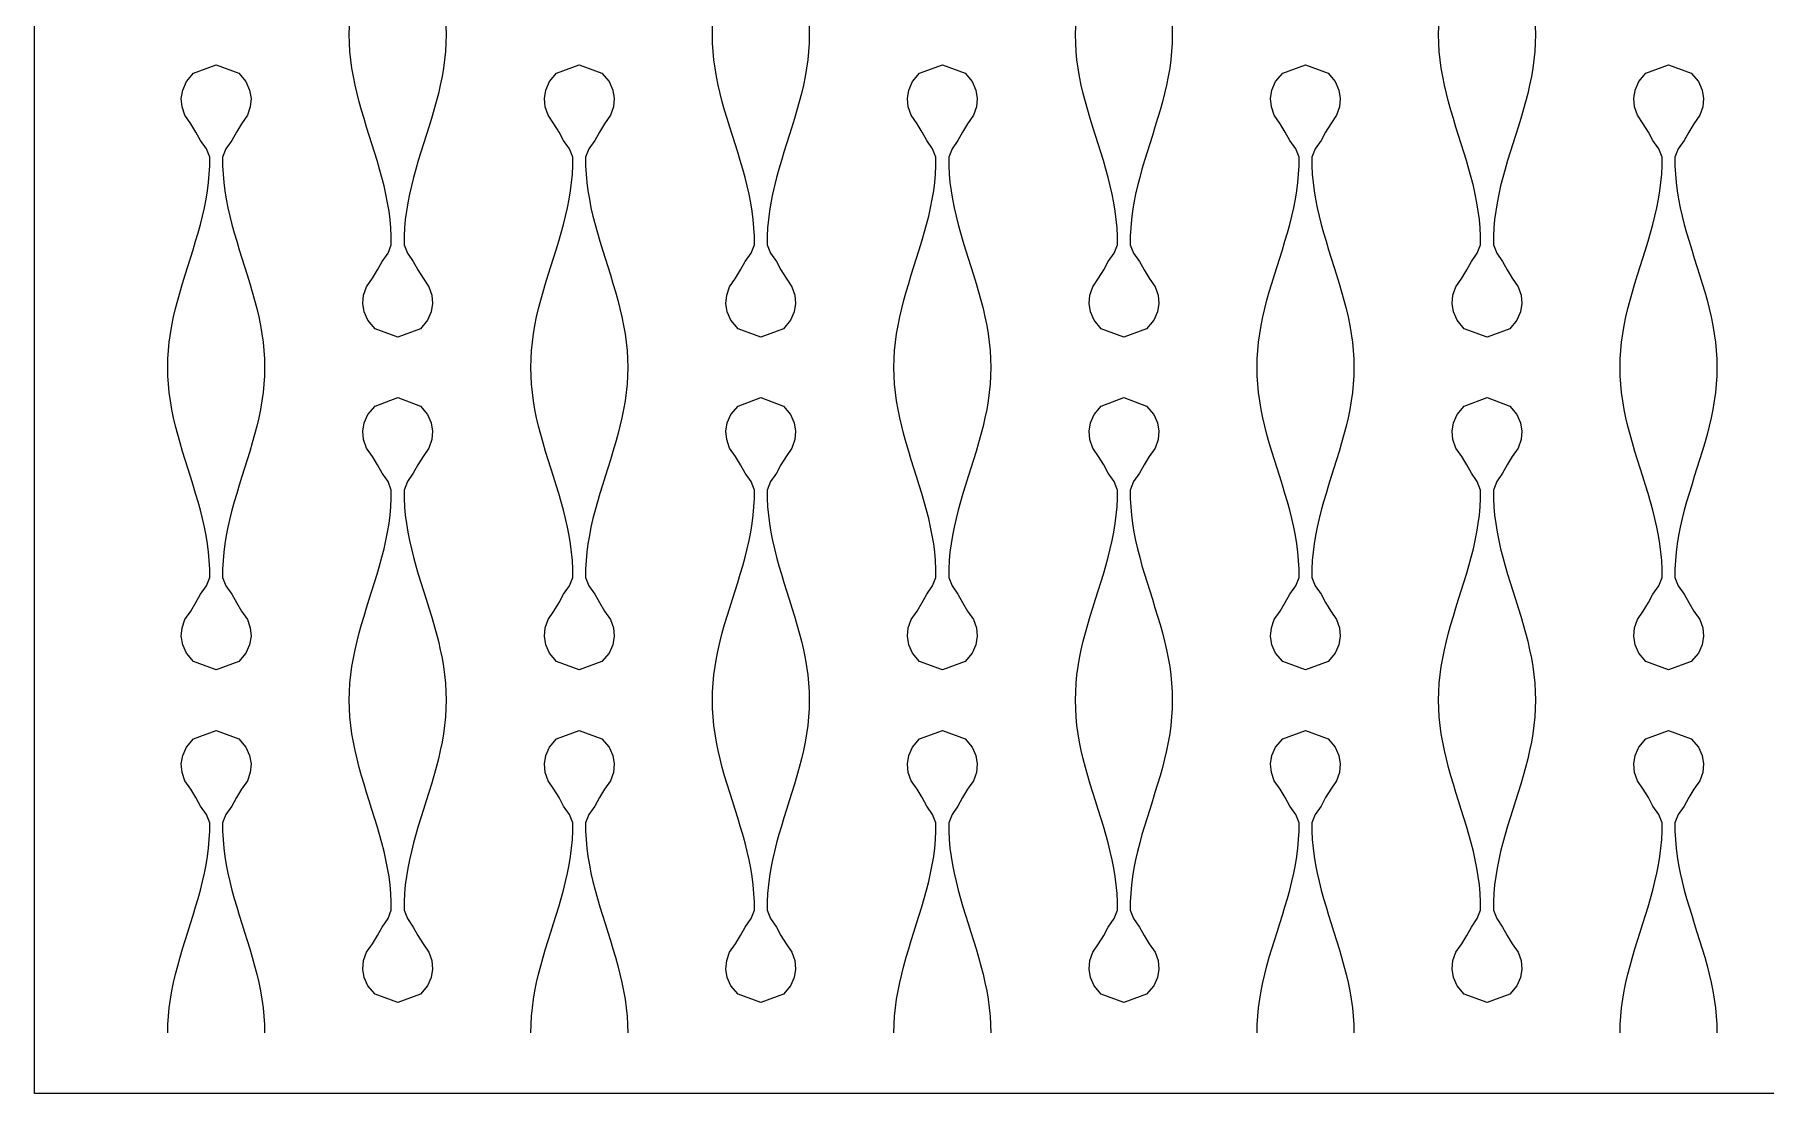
# Model space of a CAD drawing. Header units: millimetres. Extents: x 0 to 120, y 0 to 70.
# Drawn here: x 0 to 57.2, y 0 to 35 of the extents above; entities that cross this region are included whole.
import ezdxf

# ---------------------------------------------------------------- set-up
doc = ezdxf.new("R2010")
doc.units = ezdxf.units.MM
doc.layers.add('CUT', color=1, linetype='CONTINUOUS')

msp = doc.modelspace()

# ---------------------------------------------------------------- linework, layer by layer
at = {"layer": 'CUT'}
for points in [[(0, 70), (120, 70), (120, 0), (0, 0), (0, 70)], [(13.5944, 35.2778), (13.6, 35), (13.5944, 34.7222), (13.5778, 34.4444), (13.5504, 34.1667), (13.5126, 33.8889), (13.465, 33.6111), (13.4085, 33.3333), (13.3439, 33.0556), (13.2722, 32.7778), (13.1947, 32.5), (13.1124, 32.2222), (13.0269, 31.9444), (12.9394, 31.6667), (12.8513, 31.3889), (12.764, 31.1111), (12.679, 30.8333), (12.5976, 30.5556), (12.5211, 30.2778), (12.4508, 30), (12.3877, 29.7222), (12.3329, 29.4444), (12.2872, 29.1667), (12.2514, 28.8889), (12.2261, 28.6111), (12.2116, 28.3333), (12.2113, 28.0556), (12.3207, 27.7778), (12.5161, 27.5), (12.6671, 27.2222), (12.8361, 26.9444), (13.0306, 26.6667), (13.1274, 26.3889), (13.1513, 26.1111), (13.107, 25.8333), (12.9856, 25.5556), (12.7502, 25.2778), (12, 25), (12, 25), (11.2498, 25.2778), (11.0144, 25.5556), (10.893, 25.8333), (10.8487, 26.1111), (10.8726, 26.3889), (10.9694, 26.6667), (11.1639, 26.9444), (11.3329, 27.2222), (11.4839, 27.5), (11.6793, 27.7778), (11.7887, 28.0556), (11.7884, 28.3333), (11.7739, 28.6111), (11.7486, 28.8889), (11.7128, 29.1667), (11.6671, 29.4444), (11.6123, 29.7222), (11.5492, 30), (11.4789, 30.2778), (11.4024, 30.5556), (11.321, 30.8333), (11.236, 31.1111), (11.1487, 31.3889), (11.0606, 31.6667), (10.9731, 31.9444), (10.8876, 32.2222), (10.8053, 32.5), (10.7278, 32.7778), (10.6561, 33.0556), (10.5915, 33.3333), (10.535, 33.6111), (10.4874, 33.8889), (10.4496, 34.1667), (10.4222, 34.4444), (10.4056, 34.7222), (10.4, 35), (10.4056, 35.2778)], [(25.5944, 35.2778), (25.6, 35), (25.5944, 34.7222), (25.5778, 34.4444), (25.5504, 34.1667), (25.5126, 33.8889), (25.465, 33.6111), (25.4085, 33.3333), (25.3439, 33.0556), (25.2722, 32.7778), (25.1947, 32.5), (25.1124, 32.2222), (25.0269, 31.9444), (24.9394, 31.6667), (24.8513, 31.3889), (24.764, 31.1111), (24.679, 30.8333), (24.5976, 30.5556), (24.5211, 30.2778), (24.4508, 30), (24.3877, 29.7222), (24.3329, 29.4444), (24.2872, 29.1667), (24.2514, 28.8889), (24.2261, 28.6111), (24.2116, 28.3333), (24.2113, 28.0556), (24.3207, 27.7778), (24.5161, 27.5), (24.6671, 27.2222), (24.8361, 26.9444), (25.0306, 26.6667), (25.1274, 26.3889), (25.1513, 26.1111), (25.107, 25.8333), (24.9856, 25.5556), (24.7502, 25.2778), (24, 25), (24, 25), (23.2498, 25.2778), (23.0144, 25.5556), (22.893, 25.8333), (22.8487, 26.1111), (22.8726, 26.3889), (22.9694, 26.6667), (23.1639, 26.9444), (23.3329, 27.2222), (23.4839, 27.5), (23.6793, 27.7778), (23.7887, 28.0556), (23.7884, 28.3333), (23.7739, 28.6111), (23.7486, 28.8889), (23.7128, 29.1667), (23.6671, 29.4444), (23.6123, 29.7222), (23.5492, 30), (23.4789, 30.2778), (23.4024, 30.5556), (23.321, 30.8333), (23.236, 31.1111), (23.1487, 31.3889), (23.0606, 31.6667), (22.9731, 31.9444), (22.8876, 32.2222), (22.8053, 32.5), (22.7278, 32.7778), (22.6561, 33.0556), (22.5915, 33.3333), (22.535, 33.6111), (22.4874, 33.8889), (22.4496, 34.1667), (22.4222, 34.4444), (22.4056, 34.7222), (22.4, 35), (22.4056, 35.2778)], [(37.5944, 35.2778), (37.6, 35), (37.5944, 34.7222), (37.5778, 34.4444), (37.5504, 34.1667), (37.5126, 33.8889), (37.465, 33.6111), (37.4085, 33.3333), (37.3439, 33.0556), (37.2722, 32.7778), (37.1947, 32.5), (37.1124, 32.2222), (37.0269, 31.9444), (36.9394, 31.6667), (36.8513, 31.3889), (36.764, 31.1111), (36.679, 30.8333), (36.5976, 30.5556), (36.5211, 30.2778), (36.4508, 30), (36.3877, 29.7222), (36.3329, 29.4444), (36.2872, 29.1667), (36.2514, 28.8889), (36.2261, 28.6111), (36.2116, 28.3333), (36.2113, 28.0556), (36.3207, 27.7778), (36.5161, 27.5), (36.6671, 27.2222), (36.8361, 26.9444), (37.0306, 26.6667), (37.1274, 26.3889), (37.1513, 26.1111), (37.107, 25.8333), (36.9856, 25.5556), (36.7502, 25.2778), (36, 25), (36, 25), (35.2498, 25.2778), (35.0144, 25.5556), (34.893, 25.8333), (34.8487, 26.1111), (34.8726, 26.3889), (34.9694, 26.6667), (35.1639, 26.9444), (35.3329, 27.2222), (35.4839, 27.5), (35.6793, 27.7778), (35.7887, 28.0556), (35.7884, 28.3333), (35.7739, 28.6111), (35.7486, 28.8889), (35.7128, 29.1667), (35.6671, 29.4444), (35.6123, 29.7222), (35.5492, 30), (35.4789, 30.2778), (35.4024, 30.5556), (35.321, 30.8333), (35.236, 31.1111), (35.1487, 31.3889), (35.0606, 31.6667), (34.9731, 31.9444), (34.8876, 32.2222), (34.8053, 32.5), (34.7278, 32.7778), (34.6561, 33.0556), (34.5915, 33.3333), (34.535, 33.6111), (34.4874, 33.8889), (34.4496, 34.1667), (34.4222, 34.4444), (34.4056, 34.7222), (34.4, 35), (34.4056, 35.2778)], [(49.5944, 35.2778), (49.6, 35), (49.5944, 34.7222), (49.5778, 34.4444), (49.5504, 34.1667), (49.5126, 33.8889), (49.465, 33.6111), (49.4085, 33.3333), (49.3439, 33.0556), (49.2722, 32.7778), (49.1947, 32.5), (49.1124, 32.2222), (49.0269, 31.9444), (48.9394, 31.6667), (48.8513, 31.3889), (48.764, 31.1111), (48.679, 30.8333), (48.5976, 30.5556), (48.5211, 30.2778), (48.4508, 30), (48.3877, 29.7222), (48.3329, 29.4444), (48.2872, 29.1667), (48.2514, 28.8889), (48.2261, 28.6111), (48.2116, 28.3333), (48.2113, 28.0556), (48.3207, 27.7778), (48.5161, 27.5), (48.6671, 27.2222), (48.8361, 26.9444), (49.0306, 26.6667), (49.1274, 26.3889), (49.1513, 26.1111), (49.107, 25.8333), (48.9856, 25.5556), (48.7502, 25.2778), (48, 25), (48, 25), (47.2498, 25.2778), (47.0144, 25.5556), (46.893, 25.8333), (46.8487, 26.1111), (46.8726, 26.3889), (46.9694, 26.6667), (47.1639, 26.9444), (47.3329, 27.2222), (47.4839, 27.5), (47.6793, 27.7778), (47.7887, 28.0556), (47.7884, 28.3333), (47.7739, 28.6111), (47.7486, 28.8889), (47.7128, 29.1667), (47.6671, 29.4444), (47.6123, 29.7222), (47.5492, 30), (47.4789, 30.2778), (47.4024, 30.5556), (47.321, 30.8333), (47.236, 31.1111), (47.1487, 31.3889), (47.0606, 31.6667), (46.9731, 31.9444), (46.8876, 32.2222), (46.8053, 32.5), (46.7278, 32.7778), (46.6561, 33.0556), (46.5915, 33.3333), (46.535, 33.6111), (46.4874, 33.8889), (46.4496, 34.1667), (46.4222, 34.4444), (46.4056, 34.7222), (46.4, 35), (46.4056, 35.2778)], [(6, 34), (6.7502, 33.7222), (6.9856, 33.4444), (7.107, 33.1667), (7.1513, 32.8889), (7.1274, 32.6111), (7.0306, 32.3333), (6.8361, 32.0556), (6.6671, 31.7778), (6.5161, 31.5), (6.3207, 31.2222), (6.2113, 30.9444), (6.2116, 30.6667), (6.2261, 30.3889), (6.2514, 30.1111), (6.2872, 29.8333), (6.3329, 29.5556), (6.3877, 29.2778), (6.4508, 29), (6.5211, 28.7222), (6.5976, 28.4444), (6.679, 28.1667), (6.764, 27.8889), (6.8513, 27.6111), (6.9394, 27.3333), (7.0269, 27.0556), (7.1124, 26.7778), (7.1947, 26.5), (7.2722, 26.2222), (7.3439, 25.9444), (7.4085, 25.6667), (7.465, 25.3889), (7.5126, 25.1111), (7.5504, 24.8333), (7.5778, 24.5556), (7.5944, 24.2778), (7.6, 24), (7.5944, 23.7222), (7.5778, 23.4444), (7.5504, 23.1667), (7.5126, 22.8889), (7.465, 22.6111), (7.4085, 22.3333), (7.3439, 22.0556), (7.2722, 21.7778), (7.1947, 21.5), (7.1124, 21.2222), (7.0269, 20.9444), (6.9394, 20.6667), (6.8513, 20.3889), (6.764, 20.1111), (6.679, 19.8333), (6.5976, 19.5556), (6.5211, 19.2778), (6.4508, 19), (6.3877, 18.7222), (6.3329, 18.4444), (6.2872, 18.1667), (6.2514, 17.8889), (6.2261, 17.6111), (6.2116, 17.3333), (6.2113, 17.0556), (6.3207, 16.7778), (6.5161, 16.5), (6.6671, 16.2222), (6.8361, 15.9444), (7.0306, 15.6667), (7.1274, 15.3889), (7.1513, 15.1111), (7.107, 14.8333), (6.9856, 14.5556), (6.7502, 14.2778), (6, 14), (6, 14), (5.2498, 14.2778), (5.0144, 14.5556), (4.893, 14.8333), (4.8487, 15.1111), (4.8726, 15.3889), (4.9694, 15.6667), (5.1639, 15.9444), (5.3329, 16.2222), (5.4839, 16.5), (5.6793, 16.7778), (5.7887, 17.0556), (5.7884, 17.3333), (5.7739, 17.6111), (5.7486, 17.8889), (5.7128, 18.1667), (5.6671, 18.4444), (5.6123, 18.7222), (5.5492, 19), (5.4789, 19.2778), (5.4024, 19.5556), (5.321, 19.8333), (5.236, 20.1111), (5.1487, 20.3889), (5.0606, 20.6667), (4.9731, 20.9444), (4.8876, 21.2222), (4.8053, 21.5), (4.7278, 21.7778), (4.6561, 22.0556), (4.5915, 22.3333), (4.535, 22.6111), (4.4874, 22.8889), (4.4496, 23.1667), (4.4222, 23.4444), (4.4056, 23.7222), (4.4, 24), (4.4056, 24.2778), (4.4222, 24.5556), (4.4496, 24.8333), (4.4874, 25.1111), (4.535, 25.3889), (4.5915, 25.6667), (4.6561, 25.9444), (4.7278, 26.2222), (4.8053, 26.5), (4.8876, 26.7778), (4.9731, 27.0556), (5.0606, 27.3333), (5.1487, 27.6111), (5.236, 27.8889), (5.321, 28.1667), (5.4024, 28.4444), (5.4789, 28.7222), (5.5492, 29), (5.6123, 29.2778), (5.6671, 29.5556), (5.7128, 29.8333), (5.7486, 30.1111), (5.7739, 30.3889), (5.7884, 30.6667), (5.7887, 30.9444), (5.6793, 31.2222), (5.4839, 31.5), (5.3329, 31.7778), (5.1639, 32.0556), (4.9694, 32.3333), (4.8726, 32.6111), (4.8487, 32.8889), (4.893, 33.1667), (5.0144, 33.4444), (5.2498, 33.7222), (6, 34), (6, 34)], [(18, 34), (18.7502, 33.7222), (18.9856, 33.4444), (19.107, 33.1667), (19.1513, 32.8889), (19.1274, 32.6111), (19.0306, 32.3333), (18.8361, 32.0556), (18.6671, 31.7778), (18.5161, 31.5), (18.3207, 31.2222), (18.2113, 30.9444), (18.2116, 30.6667), (18.2261, 30.3889), (18.2514, 30.1111), (18.2872, 29.8333), (18.3329, 29.5556), (18.3877, 29.2778), (18.4508, 29), (18.5211, 28.7222), (18.5976, 28.4444), (18.679, 28.1667), (18.764, 27.8889), (18.8513, 27.6111), (18.9394, 27.3333), (19.0269, 27.0556), (19.1124, 26.7778), (19.1947, 26.5), (19.2722, 26.2222), (19.3439, 25.9444), (19.4085, 25.6667), (19.465, 25.3889), (19.5126, 25.1111), (19.5504, 24.8333), (19.5778, 24.5556), (19.5944, 24.2778), (19.6, 24), (19.5944, 23.7222), (19.5778, 23.4444), (19.5504, 23.1667), (19.5126, 22.8889), (19.465, 22.6111), (19.4085, 22.3333), (19.3439, 22.0556), (19.2722, 21.7778), (19.1947, 21.5), (19.1124, 21.2222), (19.0269, 20.9444), (18.9394, 20.6667), (18.8513, 20.3889), (18.764, 20.1111), (18.679, 19.8333), (18.5976, 19.5556), (18.5211, 19.2778), (18.4508, 19), (18.3877, 18.7222), (18.3329, 18.4444), (18.2872, 18.1667), (18.2514, 17.8889), (18.2261, 17.6111), (18.2116, 17.3333), (18.2113, 17.0556), (18.3207, 16.7778), (18.5161, 16.5), (18.6671, 16.2222), (18.8361, 15.9444), (19.0306, 15.6667), (19.1274, 15.3889), (19.1513, 15.1111), (19.107, 14.8333), (18.9856, 14.5556), (18.7502, 14.2778), (18, 14), (18, 14), (17.2498, 14.2778), (17.0144, 14.5556), (16.893, 14.8333), (16.8487, 15.1111), (16.8726, 15.3889), (16.9694, 15.6667), (17.1639, 15.9444), (17.3329, 16.2222), (17.4839, 16.5), (17.6793, 16.7778), (17.7887, 17.0556), (17.7884, 17.3333), (17.7739, 17.6111), (17.7486, 17.8889), (17.7128, 18.1667), (17.6671, 18.4444), (17.6123, 18.7222), (17.5492, 19), (17.4789, 19.2778), (17.4024, 19.5556), (17.321, 19.8333), (17.236, 20.1111), (17.1487, 20.3889), (17.0606, 20.6667), (16.9731, 20.9444), (16.8876, 21.2222), (16.8053, 21.5), (16.7278, 21.7778), (16.6561, 22.0556), (16.5915, 22.3333), (16.535, 22.6111), (16.4874, 22.8889), (16.4496, 23.1667), (16.4222, 23.4444), (16.4056, 23.7222), (16.4, 24), (16.4056, 24.2778), (16.4222, 24.5556), (16.4496, 24.8333), (16.4874, 25.1111), (16.535, 25.3889), (16.5915, 25.6667), (16.6561, 25.9444), (16.7278, 26.2222), (16.8053, 26.5), (16.8876, 26.7778), (16.9731, 27.0556), (17.0606, 27.3333), (17.1487, 27.6111), (17.236, 27.8889), (17.321, 28.1667), (17.4024, 28.4444), (17.4789, 28.7222), (17.5492, 29), (17.6123, 29.2778), (17.6671, 29.5556), (17.7128, 29.8333), (17.7486, 30.1111), (17.7739, 30.3889), (17.7884, 30.6667), (17.7887, 30.9444), (17.6793, 31.2222), (17.4839, 31.5), (17.3329, 31.7778), (17.1639, 32.0556), (16.9694, 32.3333), (16.8726, 32.6111), (16.8487, 32.8889), (16.893, 33.1667), (17.0144, 33.4444), (17.2498, 33.7222), (18, 34), (18, 34)], [(30, 34), (30.7502, 33.7222), (30.9856, 33.4444), (31.107, 33.1667), (31.1513, 32.8889), (31.1274, 32.6111), (31.0306, 32.3333), (30.8361, 32.0556), (30.6671, 31.7778), (30.5161, 31.5), (30.3207, 31.2222), (30.2113, 30.9444), (30.2116, 30.6667), (30.2261, 30.3889), (30.2514, 30.1111), (30.2872, 29.8333), (30.3329, 29.5556), (30.3877, 29.2778), (30.4508, 29), (30.5211, 28.7222), (30.5976, 28.4444), (30.679, 28.1667), (30.764, 27.8889), (30.8513, 27.6111), (30.9394, 27.3333), (31.0269, 27.0556), (31.1124, 26.7778), (31.1947, 26.5), (31.2722, 26.2222), (31.3439, 25.9444), (31.4085, 25.6667), (31.465, 25.3889), (31.5126, 25.1111), (31.5504, 24.8333), (31.5778, 24.5556), (31.5944, 24.2778), (31.6, 24), (31.5944, 23.7222), (31.5778, 23.4444), (31.5504, 23.1667), (31.5126, 22.8889), (31.465, 22.6111), (31.4085, 22.3333), (31.3439, 22.0556), (31.2722, 21.7778), (31.1947, 21.5), (31.1124, 21.2222), (31.0269, 20.9444), (30.9394, 20.6667), (30.8513, 20.3889), (30.764, 20.1111), (30.679, 19.8333), (30.5976, 19.5556), (30.5211, 19.2778), (30.4508, 19), (30.3877, 18.7222), (30.3329, 18.4444), (30.2872, 18.1667), (30.2514, 17.8889), (30.2261, 17.6111), (30.2116, 17.3333), (30.2113, 17.0556), (30.3207, 16.7778), (30.5161, 16.5), (30.6671, 16.2222), (30.8361, 15.9444), (31.0306, 15.6667), (31.1274, 15.3889), (31.1513, 15.1111), (31.107, 14.8333), (30.9856, 14.5556), (30.7502, 14.2778), (30, 14), (30, 14), (29.2498, 14.2778), (29.0144, 14.5556), (28.893, 14.8333), (28.8487, 15.1111), (28.8726, 15.3889), (28.9694, 15.6667), (29.1639, 15.9444), (29.3329, 16.2222), (29.4839, 16.5), (29.6793, 16.7778), (29.7887, 17.0556), (29.7884, 17.3333), (29.7739, 17.6111), (29.7486, 17.8889), (29.7128, 18.1667), (29.6671, 18.4444), (29.6123, 18.7222), (29.5492, 19), (29.4789, 19.2778), (29.4024, 19.5556), (29.321, 19.8333), (29.236, 20.1111), (29.1487, 20.3889), (29.0606, 20.6667), (28.9731, 20.9444), (28.8876, 21.2222), (28.8053, 21.5), (28.7278, 21.7778), (28.6561, 22.0556), (28.5915, 22.3333), (28.535, 22.6111), (28.4874, 22.8889), (28.4496, 23.1667), (28.4222, 23.4444), (28.4056, 23.7222), (28.4, 24), (28.4056, 24.2778), (28.4222, 24.5556), (28.4496, 24.8333), (28.4874, 25.1111), (28.535, 25.3889), (28.5915, 25.6667), (28.6561, 25.9444), (28.7278, 26.2222), (28.8053, 26.5), (28.8876, 26.7778), (28.9731, 27.0556), (29.0606, 27.3333), (29.1487, 27.6111), (29.236, 27.8889), (29.321, 28.1667), (29.4024, 28.4444), (29.4789, 28.7222), (29.5492, 29), (29.6123, 29.2778), (29.6671, 29.5556), (29.7128, 29.8333), (29.7486, 30.1111), (29.7739, 30.3889), (29.7884, 30.6667), (29.7887, 30.9444), (29.6793, 31.2222), (29.4839, 31.5), (29.3329, 31.7778), (29.1639, 32.0556), (28.9694, 32.3333), (28.8726, 32.6111), (28.8487, 32.8889), (28.893, 33.1667), (29.0144, 33.4444), (29.2498, 33.7222), (30, 34), (30, 34)], [(42, 34), (42.7502, 33.7222), (42.9856, 33.4444), (43.107, 33.1667), (43.1513, 32.8889), (43.1274, 32.6111), (43.0306, 32.3333), (42.8361, 32.0556), (42.6671, 31.7778), (42.5161, 31.5), (42.3207, 31.2222), (42.2113, 30.9444), (42.2116, 30.6667), (42.2261, 30.3889), (42.2514, 30.1111), (42.2872, 29.8333), (42.3329, 29.5556), (42.3877, 29.2778), (42.4508, 29), (42.5211, 28.7222), (42.5976, 28.4444), (42.679, 28.1667), (42.764, 27.8889), (42.8513, 27.6111), (42.9394, 27.3333), (43.0269, 27.0556), (43.1124, 26.7778), (43.1947, 26.5), (43.2722, 26.2222), (43.3439, 25.9444), (43.4085, 25.6667), (43.465, 25.3889), (43.5126, 25.1111), (43.5504, 24.8333), (43.5778, 24.5556), (43.5944, 24.2778), (43.6, 24), (43.5944, 23.7222), (43.5778, 23.4444), (43.5504, 23.1667), (43.5126, 22.8889), (43.465, 22.6111), (43.4085, 22.3333), (43.3439, 22.0556), (43.2722, 21.7778), (43.1947, 21.5), (43.1124, 21.2222), (43.0269, 20.9444), (42.9394, 20.6667), (42.8513, 20.3889), (42.764, 20.1111), (42.679, 19.8333), (42.5976, 19.5556), (42.5211, 19.2778), (42.4508, 19), (42.3877, 18.7222), (42.3329, 18.4444), (42.2872, 18.1667), (42.2514, 17.8889), (42.2261, 17.6111), (42.2116, 17.3333), (42.2113, 17.0556), (42.3207, 16.7778), (42.5161, 16.5), (42.6671, 16.2222), (42.8361, 15.9444), (43.0306, 15.6667), (43.1274, 15.3889), (43.1513, 15.1111), (43.107, 14.8333), (42.9856, 14.5556), (42.7502, 14.2778), (42, 14), (42, 14), (41.2498, 14.2778), (41.0144, 14.5556), (40.893, 14.8333), (40.8487, 15.1111), (40.8726, 15.3889), (40.9694, 15.6667), (41.1639, 15.9444), (41.3329, 16.2222), (41.4839, 16.5), (41.6793, 16.7778), (41.7887, 17.0556), (41.7884, 17.3333), (41.7739, 17.6111), (41.7486, 17.8889), (41.7128, 18.1667), (41.6671, 18.4444), (41.6123, 18.7222), (41.5492, 19), (41.4789, 19.2778), (41.4024, 19.5556), (41.321, 19.8333), (41.236, 20.1111), (41.1487, 20.3889), (41.0606, 20.6667), (40.9731, 20.9444), (40.8876, 21.2222), (40.8053, 21.5), (40.7278, 21.7778), (40.6561, 22.0556), (40.5915, 22.3333), (40.535, 22.6111), (40.4874, 22.8889), (40.4496, 23.1667), (40.4222, 23.4444), (40.4056, 23.7222), (40.4, 24), (40.4056, 24.2778), (40.4222, 24.5556), (40.4496, 24.8333), (40.4874, 25.1111), (40.535, 25.3889), (40.5915, 25.6667), (40.6561, 25.9444), (40.7278, 26.2222), (40.8053, 26.5), (40.8876, 26.7778), (40.9731, 27.0556), (41.0606, 27.3333), (41.1487, 27.6111), (41.236, 27.8889), (41.321, 28.1667), (41.4024, 28.4444), (41.4789, 28.7222), (41.5492, 29), (41.6123, 29.2778), (41.6671, 29.5556), (41.7128, 29.8333), (41.7486, 30.1111), (41.7739, 30.3889), (41.7884, 30.6667), (41.7887, 30.9444), (41.6793, 31.2222), (41.4839, 31.5), (41.3329, 31.7778), (41.1639, 32.0556), (40.9694, 32.3333), (40.8726, 32.6111), (40.8487, 32.8889), (40.893, 33.1667), (41.0144, 33.4444), (41.2498, 33.7222), (42, 34), (42, 34)], [(54, 34), (54.7502, 33.7222), (54.9856, 33.4444), (55.107, 33.1667), (55.1513, 32.8889), (55.1274, 32.6111), (55.0306, 32.3333), (54.8361, 32.0556), (54.6671, 31.7778), (54.5161, 31.5), (54.3207, 31.2222), (54.2113, 30.9444), (54.2116, 30.6667), (54.2261, 30.3889), (54.2514, 30.1111), (54.2872, 29.8333), (54.3329, 29.5556), (54.3877, 29.2778), (54.4508, 29), (54.5211, 28.7222), (54.5976, 28.4444), (54.679, 28.1667), (54.764, 27.8889), (54.8513, 27.6111), (54.9394, 27.3333), (55.0269, 27.0556), (55.1124, 26.7778), (55.1947, 26.5), (55.2722, 26.2222), (55.3439, 25.9444), (55.4085, 25.6667), (55.465, 25.3889), (55.5126, 25.1111), (55.5504, 24.8333), (55.5778, 24.5556), (55.5944, 24.2778), (55.6, 24), (55.5944, 23.7222), (55.5778, 23.4444), (55.5504, 23.1667), (55.5126, 22.8889), (55.465, 22.6111), (55.4085, 22.3333), (55.3439, 22.0556), (55.2722, 21.7778), (55.1947, 21.5), (55.1124, 21.2222), (55.0269, 20.9444), (54.9394, 20.6667), (54.8513, 20.3889), (54.764, 20.1111), (54.679, 19.8333), (54.5976, 19.5556), (54.5211, 19.2778), (54.4508, 19), (54.3877, 18.7222), (54.3329, 18.4444), (54.2872, 18.1667), (54.2514, 17.8889), (54.2261, 17.6111), (54.2116, 17.3333), (54.2113, 17.0556), (54.3207, 16.7778), (54.5161, 16.5), (54.6671, 16.2222), (54.8361, 15.9444), (55.0306, 15.6667), (55.1274, 15.3889), (55.1513, 15.1111), (55.107, 14.8333), (54.9856, 14.5556), (54.7502, 14.2778), (54, 14), (54, 14), (53.2498, 14.2778), (53.0144, 14.5556), (52.893, 14.8333), (52.8487, 15.1111), (52.8726, 15.3889), (52.9694, 15.6667), (53.1639, 15.9444), (53.3329, 16.2222), (53.4839, 16.5), (53.6793, 16.7778), (53.7887, 17.0556), (53.7884, 17.3333), (53.7739, 17.6111), (53.7486, 17.8889), (53.7128, 18.1667), (53.6671, 18.4444), (53.6123, 18.7222), (53.5492, 19), (53.4789, 19.2778), (53.4024, 19.5556), (53.321, 19.8333), (53.236, 20.1111), (53.1487, 20.3889), (53.0606, 20.6667), (52.9731, 20.9444), (52.8876, 21.2222), (52.8053, 21.5), (52.7278, 21.7778), (52.6561, 22.0556), (52.5915, 22.3333), (52.535, 22.6111), (52.4874, 22.8889), (52.4496, 23.1667), (52.4222, 23.4444), (52.4056, 23.7222), (52.4, 24), (52.4056, 24.2778), (52.4222, 24.5556), (52.4496, 24.8333), (52.4874, 25.1111), (52.535, 25.3889), (52.5915, 25.6667), (52.6561, 25.9444), (52.7278, 26.2222), (52.8053, 26.5), (52.8876, 26.7778), (52.9731, 27.0556), (53.0606, 27.3333), (53.1487, 27.6111), (53.236, 27.8889), (53.321, 28.1667), (53.4024, 28.4444), (53.4789, 28.7222), (53.5492, 29), (53.6123, 29.2778), (53.6671, 29.5556), (53.7128, 29.8333), (53.7486, 30.1111), (53.7739, 30.3889), (53.7884, 30.6667), (53.7887, 30.9444), (53.6793, 31.2222), (53.4839, 31.5), (53.3329, 31.7778), (53.1639, 32.0556), (52.9694, 32.3333), (52.8726, 32.6111), (52.8487, 32.8889), (52.893, 33.1667), (53.0144, 33.4444), (53.2498, 33.7222), (54, 34), (54, 34)], [(12, 23), (12.7502, 22.7222), (12.9856, 22.4444), (13.107, 22.1667), (13.1513, 21.8889), (13.1274, 21.6111), (13.0306, 21.3333), (12.8361, 21.0556), (12.6671, 20.7778), (12.5161, 20.5), (12.3207, 20.2222), (12.2113, 19.9444), (12.2116, 19.6667), (12.2261, 19.3889), (12.2514, 19.1111), (12.2872, 18.8333), (12.3329, 18.5556), (12.3877, 18.2778), (12.4508, 18), (12.5211, 17.7222), (12.5976, 17.4444), (12.679, 17.1667), (12.764, 16.8889), (12.8513, 16.6111), (12.9394, 16.3333), (13.0269, 16.0556), (13.1124, 15.7778), (13.1947, 15.5), (13.2722, 15.2222), (13.3439, 14.9444), (13.4085, 14.6667), (13.465, 14.3889), (13.5126, 14.1111), (13.5504, 13.8333), (13.5778, 13.5556), (13.5944, 13.2778), (13.6, 13), (13.5944, 12.7222), (13.5778, 12.4444), (13.5504, 12.1667), (13.5126, 11.8889), (13.465, 11.6111), (13.4085, 11.3333), (13.3439, 11.0556), (13.2722, 10.7778), (13.1947, 10.5), (13.1124, 10.2222), (13.0269, 9.9444), (12.9394, 9.6667), (12.8513, 9.3889), (12.764, 9.1111), (12.679, 8.8333), (12.5976, 8.5556), (12.5211, 8.2778), (12.4508, 8), (12.3877, 7.7222), (12.3329, 7.4444), (12.2872, 7.1667), (12.2514, 6.8889), (12.2261, 6.6111), (12.2116, 6.3333), (12.2113, 6.0556), (12.3207, 5.7778), (12.5161, 5.5), (12.6671, 5.2222), (12.8361, 4.9444), (13.0306, 4.6667), (13.1274, 4.3889), (13.1513, 4.1111), (13.107, 3.8333), (12.9856, 3.5556), (12.7502, 3.2778), (12, 3), (12, 3), (11.2498, 3.2778), (11.0144, 3.5556), (10.893, 3.8333), (10.8487, 4.1111), (10.8726, 4.3889), (10.9694, 4.6667), (11.1639, 4.9444), (11.3329, 5.2222), (11.4839, 5.5), (11.6793, 5.7778), (11.7887, 6.0556), (11.7884, 6.3333), (11.7739, 6.6111), (11.7486, 6.8889), (11.7128, 7.1667), (11.6671, 7.4444), (11.6123, 7.7222), (11.5492, 8), (11.4789, 8.2778), (11.4024, 8.5556), (11.321, 8.8333), (11.236, 9.1111), (11.1487, 9.3889), (11.0606, 9.6667), (10.9731, 9.9444), (10.8876, 10.2222), (10.8053, 10.5), (10.7278, 10.7778), (10.6561, 11.0556), (10.5915, 11.3333), (10.535, 11.6111), (10.4874, 11.8889), (10.4496, 12.1667), (10.4222, 12.4444), (10.4056, 12.7222), (10.4, 13), (10.4056, 13.2778), (10.4222, 13.5556), (10.4496, 13.8333), (10.4874, 14.1111), (10.535, 14.3889), (10.5915, 14.6667), (10.6561, 14.9444), (10.7278, 15.2222), (10.8053, 15.5), (10.8876, 15.7778), (10.9731, 16.0556), (11.0606, 16.3333), (11.1487, 16.6111), (11.236, 16.8889), (11.321, 17.1667), (11.4024, 17.4444), (11.4789, 17.7222), (11.5492, 18), (11.6123, 18.2778), (11.6671, 18.5556), (11.7128, 18.8333), (11.7486, 19.1111), (11.7739, 19.3889), (11.7884, 19.6667), (11.7887, 19.9444), (11.6793, 20.2222), (11.4839, 20.5), (11.3329, 20.7778), (11.1639, 21.0556), (10.9694, 21.3333), (10.8726, 21.6111), (10.8487, 21.8889), (10.893, 22.1667), (11.0144, 22.4444), (11.2498, 22.7222), (12, 23), (12, 23)], [(24, 23), (24.7502, 22.7222), (24.9856, 22.4444), (25.107, 22.1667), (25.1513, 21.8889), (25.1274, 21.6111), (25.0306, 21.3333), (24.8361, 21.0556), (24.6671, 20.7778), (24.5161, 20.5), (24.3207, 20.2222), (24.2113, 19.9444), (24.2116, 19.6667), (24.2261, 19.3889), (24.2514, 19.1111), (24.2872, 18.8333), (24.3329, 18.5556), (24.3877, 18.2778), (24.4508, 18), (24.5211, 17.7222), (24.5976, 17.4444), (24.679, 17.1667), (24.764, 16.8889), (24.8513, 16.6111), (24.9394, 16.3333), (25.0269, 16.0556), (25.1124, 15.7778), (25.1947, 15.5), (25.2722, 15.2222), (25.3439, 14.9444), (25.4085, 14.6667), (25.465, 14.3889), (25.5126, 14.1111), (25.5504, 13.8333), (25.5778, 13.5556), (25.5944, 13.2778), (25.6, 13), (25.5944, 12.7222), (25.5778, 12.4444), (25.5504, 12.1667), (25.5126, 11.8889), (25.465, 11.6111), (25.4085, 11.3333), (25.3439, 11.0556), (25.2722, 10.7778), (25.1947, 10.5), (25.1124, 10.2222), (25.0269, 9.9444), (24.9394, 9.6667), (24.8513, 9.3889), (24.764, 9.1111), (24.679, 8.8333), (24.5976, 8.5556), (24.5211, 8.2778), (24.4508, 8), (24.3877, 7.7222), (24.3329, 7.4444), (24.2872, 7.1667), (24.2514, 6.8889), (24.2261, 6.6111), (24.2116, 6.3333), (24.2113, 6.0556), (24.3207, 5.7778), (24.5161, 5.5), (24.6671, 5.2222), (24.8361, 4.9444), (25.0306, 4.6667), (25.1274, 4.3889), (25.1513, 4.1111), (25.107, 3.8333), (24.9856, 3.5556), (24.7502, 3.2778), (24, 3), (24, 3), (23.2498, 3.2778), (23.0144, 3.5556), (22.893, 3.8333), (22.8487, 4.1111), (22.8726, 4.3889), (22.9694, 4.6667), (23.1639, 4.9444), (23.3329, 5.2222), (23.4839, 5.5), (23.6793, 5.7778), (23.7887, 6.0556), (23.7884, 6.3333), (23.7739, 6.6111), (23.7486, 6.8889), (23.7128, 7.1667), (23.6671, 7.4444), (23.6123, 7.7222), (23.5492, 8), (23.4789, 8.2778), (23.4024, 8.5556), (23.321, 8.8333), (23.236, 9.1111), (23.1487, 9.3889), (23.0606, 9.6667), (22.9731, 9.9444), (22.8876, 10.2222), (22.8053, 10.5), (22.7278, 10.7778), (22.6561, 11.0556), (22.5915, 11.3333), (22.535, 11.6111), (22.4874, 11.8889), (22.4496, 12.1667), (22.4222, 12.4444), (22.4056, 12.7222), (22.4, 13), (22.4056, 13.2778), (22.4222, 13.5556), (22.4496, 13.8333), (22.4874, 14.1111), (22.535, 14.3889), (22.5915, 14.6667), (22.6561, 14.9444), (22.7278, 15.2222), (22.8053, 15.5), (22.8876, 15.7778), (22.9731, 16.0556), (23.0606, 16.3333), (23.1487, 16.6111), (23.236, 16.8889), (23.321, 17.1667), (23.4024, 17.4444), (23.4789, 17.7222), (23.5492, 18), (23.6123, 18.2778), (23.6671, 18.5556), (23.7128, 18.8333), (23.7486, 19.1111), (23.7739, 19.3889), (23.7884, 19.6667), (23.7887, 19.9444), (23.6793, 20.2222), (23.4839, 20.5), (23.3329, 20.7778), (23.1639, 21.0556), (22.9694, 21.3333), (22.8726, 21.6111), (22.8487, 21.8889), (22.893, 22.1667), (23.0144, 22.4444), (23.2498, 22.7222), (24, 23), (24, 23)], [(36, 23), (36.7502, 22.7222), (36.9856, 22.4444), (37.107, 22.1667), (37.1513, 21.8889), (37.1274, 21.6111), (37.0306, 21.3333), (36.8361, 21.0556), (36.6671, 20.7778), (36.5161, 20.5), (36.3207, 20.2222), (36.2113, 19.9444), (36.2116, 19.6667), (36.2261, 19.3889), (36.2514, 19.1111), (36.2872, 18.8333), (36.3329, 18.5556), (36.3877, 18.2778), (36.4508, 18), (36.5211, 17.7222), (36.5976, 17.4444), (36.679, 17.1667), (36.764, 16.8889), (36.8513, 16.6111), (36.9394, 16.3333), (37.0269, 16.0556), (37.1124, 15.7778), (37.1947, 15.5), (37.2722, 15.2222), (37.3439, 14.9444), (37.4085, 14.6667), (37.465, 14.3889), (37.5126, 14.1111), (37.5504, 13.8333), (37.5778, 13.5556), (37.5944, 13.2778), (37.6, 13), (37.5944, 12.7222), (37.5778, 12.4444), (37.5504, 12.1667), (37.5126, 11.8889), (37.465, 11.6111), (37.4085, 11.3333), (37.3439, 11.0556), (37.2722, 10.7778), (37.1947, 10.5), (37.1124, 10.2222), (37.0269, 9.9444), (36.9394, 9.6667), (36.8513, 9.3889), (36.764, 9.1111), (36.679, 8.8333), (36.5976, 8.5556), (36.5211, 8.2778), (36.4508, 8), (36.3877, 7.7222), (36.3329, 7.4444), (36.2872, 7.1667), (36.2514, 6.8889), (36.2261, 6.6111), (36.2116, 6.3333), (36.2113, 6.0556), (36.3207, 5.7778), (36.5161, 5.5), (36.6671, 5.2222), (36.8361, 4.9444), (37.0306, 4.6667), (37.1274, 4.3889), (37.1513, 4.1111), (37.107, 3.8333), (36.9856, 3.5556), (36.7502, 3.2778), (36, 3), (36, 3), (35.2498, 3.2778), (35.0144, 3.5556), (34.893, 3.8333), (34.8487, 4.1111), (34.8726, 4.3889), (34.9694, 4.6667), (35.1639, 4.9444), (35.3329, 5.2222), (35.4839, 5.5), (35.6793, 5.7778), (35.7887, 6.0556), (35.7884, 6.3333), (35.7739, 6.6111), (35.7486, 6.8889), (35.7128, 7.1667), (35.6671, 7.4444), (35.6123, 7.7222), (35.5492, 8), (35.4789, 8.2778), (35.4024, 8.5556), (35.321, 8.8333), (35.236, 9.1111), (35.1487, 9.3889), (35.0606, 9.6667), (34.9731, 9.9444), (34.8876, 10.2222), (34.8053, 10.5), (34.7278, 10.7778), (34.6561, 11.0556), (34.5915, 11.3333), (34.535, 11.6111), (34.4874, 11.8889), (34.4496, 12.1667), (34.4222, 12.4444), (34.4056, 12.7222), (34.4, 13), (34.4056, 13.2778), (34.4222, 13.5556), (34.4496, 13.8333), (34.4874, 14.1111), (34.535, 14.3889), (34.5915, 14.6667), (34.6561, 14.9444), (34.7278, 15.2222), (34.8053, 15.5), (34.8876, 15.7778), (34.9731, 16.0556), (35.0606, 16.3333), (35.1487, 16.6111), (35.236, 16.8889), (35.321, 17.1667), (35.4024, 17.4444), (35.4789, 17.7222), (35.5492, 18), (35.6123, 18.2778), (35.6671, 18.5556), (35.7128, 18.8333), (35.7486, 19.1111), (35.7739, 19.3889), (35.7884, 19.6667), (35.7887, 19.9444), (35.6793, 20.2222), (35.4839, 20.5), (35.3329, 20.7778), (35.1639, 21.0556), (34.9694, 21.3333), (34.8726, 21.6111), (34.8487, 21.8889), (34.893, 22.1667), (35.0144, 22.4444), (35.2498, 22.7222), (36, 23), (36, 23)], [(48, 23), (48.7502, 22.7222), (48.9856, 22.4444), (49.107, 22.1667), (49.1513, 21.8889), (49.1274, 21.6111), (49.0306, 21.3333), (48.8361, 21.0556), (48.6671, 20.7778), (48.5161, 20.5), (48.3207, 20.2222), (48.2113, 19.9444), (48.2116, 19.6667), (48.2261, 19.3889), (48.2514, 19.1111), (48.2872, 18.8333), (48.3329, 18.5556), (48.3877, 18.2778), (48.4508, 18), (48.5211, 17.7222), (48.5976, 17.4444), (48.679, 17.1667), (48.764, 16.8889), (48.8513, 16.6111), (48.9394, 16.3333), (49.0269, 16.0556), (49.1124, 15.7778), (49.1947, 15.5), (49.2722, 15.2222), (49.3439, 14.9444), (49.4085, 14.6667), (49.465, 14.3889), (49.5126, 14.1111), (49.5504, 13.8333), (49.5778, 13.5556), (49.5944, 13.2778), (49.6, 13), (49.5944, 12.7222), (49.5778, 12.4444), (49.5504, 12.1667), (49.5126, 11.8889), (49.465, 11.6111), (49.4085, 11.3333), (49.3439, 11.0556), (49.2722, 10.7778), (49.1947, 10.5), (49.1124, 10.2222), (49.0269, 9.9444), (48.9394, 9.6667), (48.8513, 9.3889), (48.764, 9.1111), (48.679, 8.8333), (48.5976, 8.5556), (48.5211, 8.2778), (48.4508, 8), (48.3877, 7.7222), (48.3329, 7.4444), (48.2872, 7.1667), (48.2514, 6.8889), (48.2261, 6.6111), (48.2116, 6.3333), (48.2113, 6.0556), (48.3207, 5.7778), (48.5161, 5.5), (48.6671, 5.2222), (48.8361, 4.9444), (49.0306, 4.6667), (49.1274, 4.3889), (49.1513, 4.1111), (49.107, 3.8333), (48.9856, 3.5556), (48.7502, 3.2778), (48, 3), (48, 3), (47.2498, 3.2778), (47.0144, 3.5556), (46.893, 3.8333), (46.8487, 4.1111), (46.8726, 4.3889), (46.9694, 4.6667), (47.1639, 4.9444), (47.3329, 5.2222), (47.4839, 5.5), (47.6793, 5.7778), (47.7887, 6.0556), (47.7884, 6.3333), (47.7739, 6.6111), (47.7486, 6.8889), (47.7128, 7.1667), (47.6671, 7.4444), (47.6123, 7.7222), (47.5492, 8), (47.4789, 8.2778), (47.4024, 8.5556), (47.321, 8.8333), (47.236, 9.1111), (47.1487, 9.3889), (47.0606, 9.6667), (46.9731, 9.9444), (46.8876, 10.2222), (46.8053, 10.5), (46.7278, 10.7778), (46.6561, 11.0556), (46.5915, 11.3333), (46.535, 11.6111), (46.4874, 11.8889), (46.4496, 12.1667), (46.4222, 12.4444), (46.4056, 12.7222), (46.4, 13), (46.4056, 13.2778), (46.4222, 13.5556), (46.4496, 13.8333), (46.4874, 14.1111), (46.535, 14.3889), (46.5915, 14.6667), (46.6561, 14.9444), (46.7278, 15.2222), (46.8053, 15.5), (46.8876, 15.7778), (46.9731, 16.0556), (47.0606, 16.3333), (47.1487, 16.6111), (47.236, 16.8889), (47.321, 17.1667), (47.4024, 17.4444), (47.4789, 17.7222), (47.5492, 18), (47.6123, 18.2778), (47.6671, 18.5556), (47.7128, 18.8333), (47.7486, 19.1111), (47.7739, 19.3889), (47.7884, 19.6667), (47.7887, 19.9444), (47.6793, 20.2222), (47.4839, 20.5), (47.3329, 20.7778), (47.1639, 21.0556), (46.9694, 21.3333), (46.8726, 21.6111), (46.8487, 21.8889), (46.893, 22.1667), (47.0144, 22.4444), (47.2498, 22.7222), (48, 23), (48, 23)], [(4.4, 2), (4.4, 2), (4.4056, 2.2778), (4.4222, 2.5556), (4.4496, 2.8333), (4.4874, 3.1111), (4.535, 3.3889), (4.5915, 3.6667), (4.6561, 3.9444), (4.7278, 4.2222), (4.8053, 4.5), (4.8876, 4.7778), (4.9731, 5.0556), (5.0606, 5.3333), (5.1487, 5.6111), (5.236, 5.8889), (5.321, 6.1667), (5.4024, 6.4444), (5.4789, 6.7222), (5.5492, 7), (5.6123, 7.2778), (5.6671, 7.5556), (5.7128, 7.8333), (5.7486, 8.1111), (5.7739, 8.3889), (5.7884, 8.6667), (5.7887, 8.9444), (5.6793, 9.2222), (5.4839, 9.5), (5.3329, 9.7778), (5.1639, 10.0556), (4.9694, 10.3333), (4.8726, 10.6111), (4.8487, 10.8889), (4.893, 11.1667), (5.0144, 11.4444), (5.2498, 11.7222), (6, 12), (6, 12)], [(6, 12), (6.7502, 11.7222), (6.9856, 11.4444), (7.107, 11.1667), (7.1513, 10.8889), (7.1274, 10.6111), (7.0306, 10.3333), (6.8361, 10.0556), (6.6671, 9.7778), (6.5161, 9.5), (6.3207, 9.2222), (6.2113, 8.9444), (6.2116, 8.6667), (6.2261, 8.3889), (6.2514, 8.1111), (6.2872, 7.8333), (6.3329, 7.5556), (6.3877, 7.2778), (6.4508, 7), (6.5211, 6.7222), (6.5976, 6.4444), (6.679, 6.1667), (6.764, 5.8889), (6.8513, 5.6111), (6.9394, 5.3333), (7.0269, 5.0556), (7.1124, 4.7778), (7.1947, 4.5), (7.2722, 4.2222), (7.3439, 3.9444), (7.4085, 3.6667), (7.465, 3.3889), (7.5126, 3.1111), (7.5504, 2.8333), (7.5778, 2.5556), (7.5944, 2.2778), (7.6, 2), (7.6, 2)], [(16.4, 2), (16.4, 2), (16.4056, 2.2778), (16.4222, 2.5556), (16.4496, 2.8333), (16.4874, 3.1111), (16.535, 3.3889), (16.5915, 3.6667), (16.6561, 3.9444), (16.7278, 4.2222), (16.8053, 4.5), (16.8876, 4.7778), (16.9731, 5.0556), (17.0606, 5.3333), (17.1487, 5.6111), (17.236, 5.8889), (17.321, 6.1667), (17.4024, 6.4444), (17.4789, 6.7222), (17.5492, 7), (17.6123, 7.2778), (17.6671, 7.5556), (17.7128, 7.8333), (17.7486, 8.1111), (17.7739, 8.3889), (17.7884, 8.6667), (17.7887, 8.9444), (17.6793, 9.2222), (17.4839, 9.5), (17.3329, 9.7778), (17.1639, 10.0556), (16.9694, 10.3333), (16.8726, 10.6111), (16.8487, 10.8889), (16.893, 11.1667), (17.0144, 11.4444), (17.2498, 11.7222), (18, 12), (18, 12)], [(18, 12), (18.7502, 11.7222), (18.9856, 11.4444), (19.107, 11.1667), (19.1513, 10.8889), (19.1274, 10.6111), (19.0306, 10.3333), (18.8361, 10.0556), (18.6671, 9.7778), (18.5161, 9.5), (18.3207, 9.2222), (18.2113, 8.9444), (18.2116, 8.6667), (18.2261, 8.3889), (18.2514, 8.1111), (18.2872, 7.8333), (18.3329, 7.5556), (18.3877, 7.2778), (18.4508, 7), (18.5211, 6.7222), (18.5976, 6.4444), (18.679, 6.1667), (18.764, 5.8889), (18.8513, 5.6111), (18.9394, 5.3333), (19.0269, 5.0556), (19.1124, 4.7778), (19.1947, 4.5), (19.2722, 4.2222), (19.3439, 3.9444), (19.4085, 3.6667), (19.465, 3.3889), (19.5126, 3.1111), (19.5504, 2.8333), (19.5778, 2.5556), (19.5944, 2.2778), (19.6, 2), (19.6, 2)], [(28.4, 2), (28.4, 2), (28.4056, 2.2778), (28.4222, 2.5556), (28.4496, 2.8333), (28.4874, 3.1111), (28.535, 3.3889), (28.5915, 3.6667), (28.6561, 3.9444), (28.7278, 4.2222), (28.8053, 4.5), (28.8876, 4.7778), (28.9731, 5.0556), (29.0606, 5.3333), (29.1487, 5.6111), (29.236, 5.8889), (29.321, 6.1667), (29.4024, 6.4444), (29.4789, 6.7222), (29.5492, 7), (29.6123, 7.2778), (29.6671, 7.5556), (29.7128, 7.8333), (29.7486, 8.1111), (29.7739, 8.3889), (29.7884, 8.6667), (29.7887, 8.9444), (29.6793, 9.2222), (29.4839, 9.5), (29.3329, 9.7778), (29.1639, 10.0556), (28.9694, 10.3333), (28.8726, 10.6111), (28.8487, 10.8889), (28.893, 11.1667), (29.0144, 11.4444), (29.2498, 11.7222), (30, 12), (30, 12)], [(30, 12), (30.7502, 11.7222), (30.9856, 11.4444), (31.107, 11.1667), (31.1513, 10.8889), (31.1274, 10.6111), (31.0306, 10.3333), (30.8361, 10.0556), (30.6671, 9.7778), (30.5161, 9.5), (30.3207, 9.2222), (30.2113, 8.9444), (30.2116, 8.6667), (30.2261, 8.3889), (30.2514, 8.1111), (30.2872, 7.8333), (30.3329, 7.5556), (30.3877, 7.2778), (30.4508, 7), (30.5211, 6.7222), (30.5976, 6.4444), (30.679, 6.1667), (30.764, 5.8889), (30.8513, 5.6111), (30.9394, 5.3333), (31.0269, 5.0556), (31.1124, 4.7778), (31.1947, 4.5), (31.2722, 4.2222), (31.3439, 3.9444), (31.4085, 3.6667), (31.465, 3.3889), (31.5126, 3.1111), (31.5504, 2.8333), (31.5778, 2.5556), (31.5944, 2.2778), (31.6, 2), (31.6, 2)], [(40.4, 2), (40.4, 2), (40.4056, 2.2778), (40.4222, 2.5556), (40.4496, 2.8333), (40.4874, 3.1111), (40.535, 3.3889), (40.5915, 3.6667), (40.6561, 3.9444), (40.7278, 4.2222), (40.8053, 4.5), (40.8876, 4.7778), (40.9731, 5.0556), (41.0606, 5.3333), (41.1487, 5.6111), (41.236, 5.8889), (41.321, 6.1667), (41.4024, 6.4444), (41.4789, 6.7222), (41.5492, 7), (41.6123, 7.2778), (41.6671, 7.5556), (41.7128, 7.8333), (41.7486, 8.1111), (41.7739, 8.3889), (41.7884, 8.6667), (41.7887, 8.9444), (41.6793, 9.2222), (41.4839, 9.5), (41.3329, 9.7778), (41.1639, 10.0556), (40.9694, 10.3333), (40.8726, 10.6111), (40.8487, 10.8889), (40.893, 11.1667), (41.0144, 11.4444), (41.2498, 11.7222), (42, 12), (42, 12)], [(42, 12), (42.7502, 11.7222), (42.9856, 11.4444), (43.107, 11.1667), (43.1513, 10.8889), (43.1274, 10.6111), (43.0306, 10.3333), (42.8361, 10.0556), (42.6671, 9.7778), (42.5161, 9.5), (42.3207, 9.2222), (42.2113, 8.9444), (42.2116, 8.6667), (42.2261, 8.3889), (42.2514, 8.1111), (42.2872, 7.8333), (42.3329, 7.5556), (42.3877, 7.2778), (42.4508, 7), (42.5211, 6.7222), (42.5976, 6.4444), (42.679, 6.1667), (42.764, 5.8889), (42.8513, 5.6111), (42.9394, 5.3333), (43.0269, 5.0556), (43.1124, 4.7778), (43.1947, 4.5), (43.2722, 4.2222), (43.3439, 3.9444), (43.4085, 3.6667), (43.465, 3.3889), (43.5126, 3.1111), (43.5504, 2.8333), (43.5778, 2.5556), (43.5944, 2.2778), (43.6, 2), (43.6, 2)], [(52.4, 2), (52.4, 2), (52.4056, 2.2778), (52.4222, 2.5556), (52.4496, 2.8333), (52.4874, 3.1111), (52.535, 3.3889), (52.5915, 3.6667), (52.6561, 3.9444), (52.7278, 4.2222), (52.8053, 4.5), (52.8876, 4.7778), (52.9731, 5.0556), (53.0606, 5.3333), (53.1487, 5.6111), (53.236, 5.8889), (53.321, 6.1667), (53.4024, 6.4444), (53.4789, 6.7222), (53.5492, 7), (53.6123, 7.2778), (53.6671, 7.5556), (53.7128, 7.8333), (53.7486, 8.1111), (53.7739, 8.3889), (53.7884, 8.6667), (53.7887, 8.9444), (53.6793, 9.2222), (53.4839, 9.5), (53.3329, 9.7778), (53.1639, 10.0556), (52.9694, 10.3333), (52.8726, 10.6111), (52.8487, 10.8889), (52.893, 11.1667), (53.0144, 11.4444), (53.2498, 11.7222), (54, 12), (54, 12)], [(54, 12), (54.7502, 11.7222), (54.9856, 11.4444), (55.107, 11.1667), (55.1513, 10.8889), (55.1274, 10.6111), (55.0306, 10.3333), (54.8361, 10.0556), (54.6671, 9.7778), (54.5161, 9.5), (54.3207, 9.2222), (54.2113, 8.9444), (54.2116, 8.6667), (54.2261, 8.3889), (54.2514, 8.1111), (54.2872, 7.8333), (54.3329, 7.5556), (54.3877, 7.2778), (54.4508, 7), (54.5211, 6.7222), (54.5976, 6.4444), (54.679, 6.1667), (54.764, 5.8889), (54.8513, 5.6111), (54.9394, 5.3333), (55.0269, 5.0556), (55.1124, 4.7778), (55.1947, 4.5), (55.2722, 4.2222), (55.3439, 3.9444), (55.4085, 3.6667), (55.465, 3.3889), (55.5126, 3.1111), (55.5504, 2.8333), (55.5778, 2.5556), (55.5944, 2.2778), (55.6, 2), (55.6, 2)]]:
    msp.add_lwpolyline(points, dxfattribs=at)

doc.saveas('drawing.dxf')
